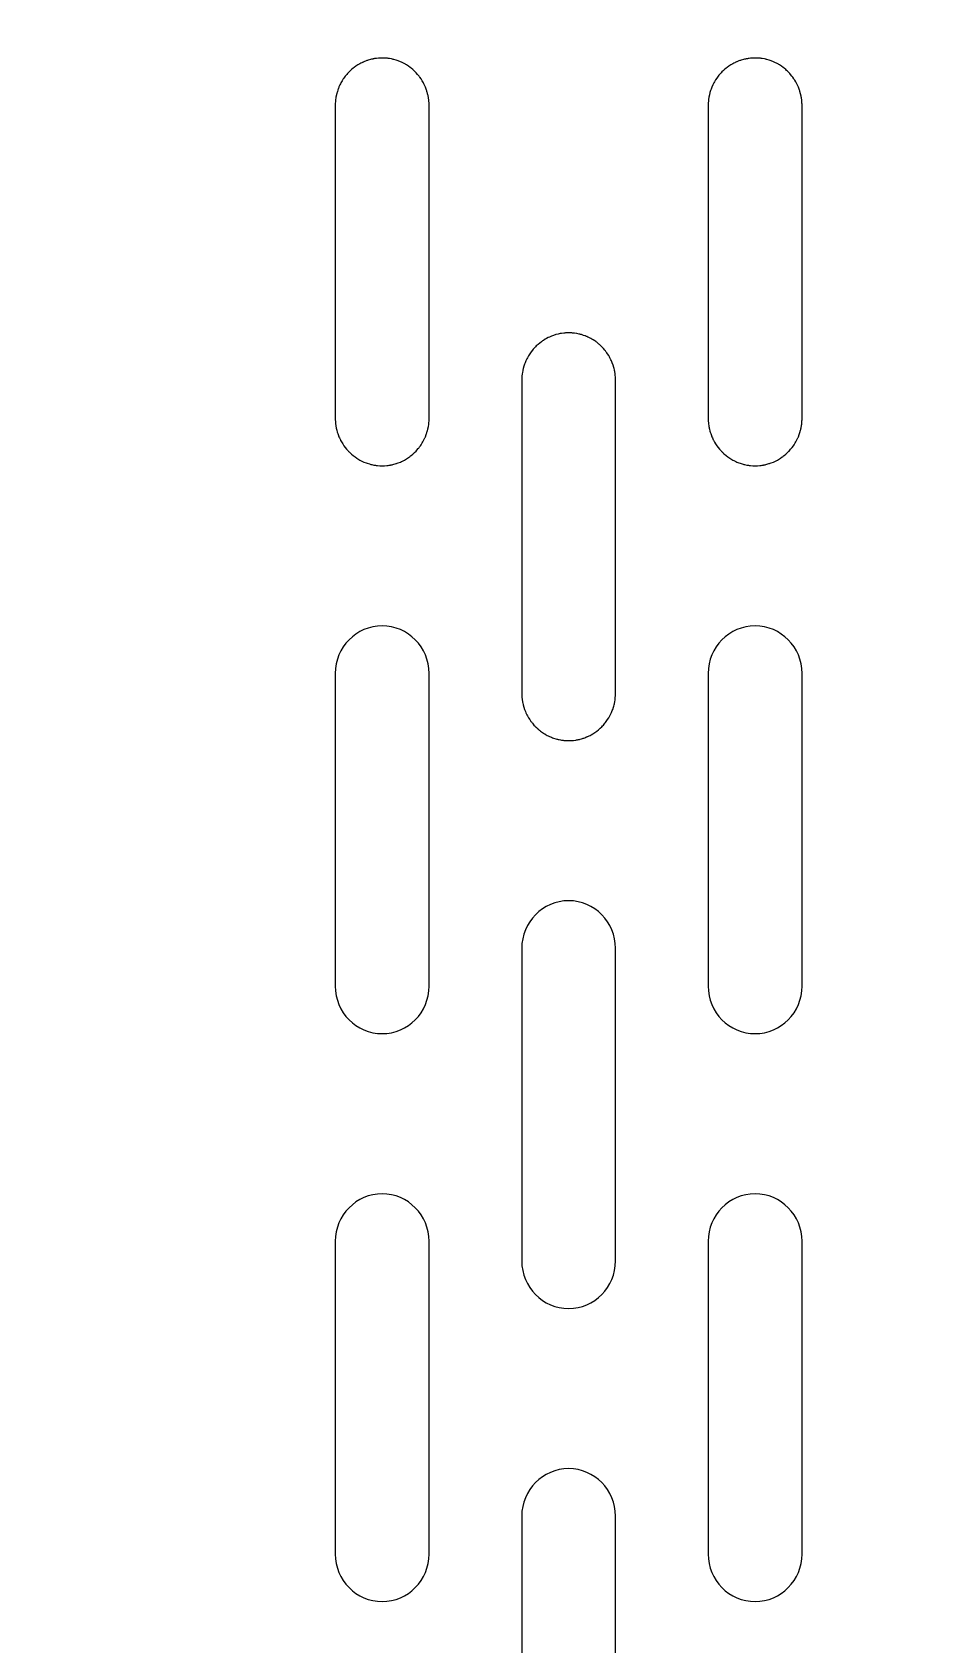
# Model space of a CAD drawing. Header units: millimetres. Extents: x -279 to 859, y -447 to 463.
# Drawn here: x 448.2 to 495.9, y 325.3 to 411.6 of the extents above; entities that cross this region are included whole.
import ezdxf

# ---------------------------------------------------------------- set-up
doc = ezdxf.new("R2010")
doc.units = ezdxf.units.MM
doc.header["$MEASUREMENT"] = 0
doc.layers.add('Layer 1', color=7, linetype='Continuous')

msp = doc.modelspace()

# ---------------------------------------------------------------- linework, layer by layer
at = {"layer": 'Layer 1', "color": 7}
for points, knots in [([(858.8, 463.286), (858.8, 463.286), (300, 463.286), (300, 463.286), (300, 463.286), (300, -430), (300, -430), (300, -430), (858.8, -430), (858.8, -430), (858.8, -430), (858.8, 463.286), (858.8, 463.286)], [0, 0, 0, 0, 0.25, 0.25, 0.25, 0.5, 0.5, 0.5, 0.75, 0.75, 0.75, 1, 1, 1, 1]), ([(466.931, 410.256), (466.931, 410.256), (467.053, 410.256), (467.053, 410.256), (467.075, 410.256), (467.097, 410.256), (467.127, 410.254), (467.127, 410.254), (467.248, 410.245), (467.248, 410.245), (467.276, 410.241), (467.3, 410.239), (467.319, 410.236), (467.332, 410.234), (467.352, 410.231), (467.381, 410.226), (467.381, 410.226), (467.501, 410.205), (467.501, 410.205), (467.501, 410.205), (467.558, 410.193), (467.558, 410.193), (467.579, 410.188), (467.601, 410.183), (467.629, 410.176), (467.629, 410.176), (467.742, 410.142), (467.742, 410.142), (467.742, 410.142), (467.86, 410.101), (467.86, 410.101), (467.86, 410.101), (467.974, 410.055), (467.974, 410.055), (467.974, 410.055), (468.032, 410.03), (468.032, 410.03), (468.032, 410.03), (468.139, 409.976), (468.139, 409.976), (468.139, 409.976), (468.24, 409.922), (468.24, 409.922), (468.261, 409.91), (468.28, 409.899), (468.304, 409.884), (468.304, 409.884), (468.4, 409.821), (468.4, 409.821), (468.4, 409.821), (468.5, 409.749), (468.5, 409.749), (468.5, 409.749), (468.549, 409.712), (468.549, 409.712), (468.549, 409.712), (468.64, 409.635), (468.64, 409.635), (468.64, 409.635), (468.686, 409.594), (468.686, 409.594), (468.686, 409.594), (468.73, 409.552), (468.73, 409.552), (468.73, 409.552), (468.815, 409.467), (468.815, 409.467), (468.815, 409.467), (468.895, 409.377), (468.895, 409.377), (468.895, 409.377), (468.934, 409.331), (468.934, 409.331), (468.934, 409.331), (468.971, 409.287), (468.971, 409.287), (468.987, 409.263), (469.001, 409.246), (469.014, 409.227), (469.014, 409.227), (469.08, 409.134), (469.08, 409.134), (469.08, 409.134), (469.146, 409.032), (469.146, 409.032), (469.146, 409.032), (469.205, 408.926), (469.205, 408.926), (469.205, 408.926), (469.235, 408.871), (469.235, 408.871), (469.235, 408.871), (469.287, 408.76), (469.287, 408.76), (469.287, 408.76), (469.313, 408.702), (469.313, 408.702), (469.313, 408.702), (469.357, 408.588), (469.357, 408.588), (469.357, 408.588), (469.379, 408.527), (469.379, 408.527), (469.386, 408.501), (469.392, 408.483), (469.398, 408.464), (469.398, 408.464), (469.414, 408.412), (469.414, 408.412), (469.422, 408.383), (469.427, 408.362), (469.432, 408.341), (469.432, 408.341), (469.445, 408.292), (469.445, 408.292), (469.451, 408.266), (469.455, 408.247), (469.459, 408.226), (469.463, 408.203), (469.469, 408.179), (469.472, 408.16), (469.475, 408.145), (469.478, 408.122), (469.482, 408.1), (469.485, 408.077), (469.488, 408.055), (469.491, 408.033), (469.493, 408.013), (469.496, 407.992), (469.498, 407.967), (469.498, 407.967), (469.508, 407.844), (469.508, 407.844), (469.508, 407.844), (469.51, 407.78), (469.51, 407.78), (469.51, 407.78), (469.511, 407.717), (469.511, 407.717), (469.511, 407.717), (469.511, 390.965), (469.511, 390.965), (469.511, 390.965), (469.51, 390.903), (469.51, 390.903), (469.509, 390.877), (469.509, 390.861), (469.508, 390.837), (469.508, 390.837), (469.498, 390.716), (469.498, 390.716), (469.497, 390.69), (469.493, 390.669), (469.49, 390.643), (469.49, 390.643), (469.471, 390.52), (469.471, 390.52), (469.471, 390.52), (469.447, 390.4), (469.447, 390.4), (469.44, 390.37), (469.434, 390.347), (469.43, 390.329), (469.427, 390.316), (469.42, 390.296), (469.414, 390.27), (469.414, 390.27), (469.398, 390.219), (469.398, 390.219), (469.393, 390.2), (469.386, 390.181), (469.379, 390.155), (469.379, 390.155), (469.357, 390.094), (469.357, 390.094), (469.357, 390.094), (469.313, 389.983), (469.313, 389.983), (469.301, 389.954), (469.293, 389.934), (469.283, 389.913), (469.283, 389.913), (469.235, 389.813), (469.235, 389.813), (469.235, 389.813), (469.176, 389.705), (469.176, 389.705), (469.176, 389.705), (469.146, 389.65), (469.146, 389.65), (469.146, 389.65), (469.08, 389.548), (469.08, 389.548), (469.08, 389.548), (469.047, 389.5), (469.047, 389.5), (469.03, 389.477), (469.016, 389.458), (469.004, 389.441), (469.004, 389.441), (468.976, 389.405), (468.976, 389.405), (468.961, 389.385), (468.947, 389.368), (468.931, 389.349), (468.931, 389.349), (468.857, 389.261), (468.857, 389.261), (468.857, 389.261), (468.815, 389.215), (468.815, 389.215), (468.815, 389.215), (468.729, 389.13), (468.729, 389.13), (468.729, 389.13), (468.641, 389.048), (468.641, 389.048), (468.641, 389.048), (468.55, 388.971), (468.55, 388.971), (468.53, 388.955), (468.513, 388.943), (468.496, 388.929), (468.496, 388.929), (468.452, 388.898), (468.452, 388.898), (468.452, 388.898), (468.4, 388.861), (468.4, 388.861), (468.4, 388.861), (468.3, 388.796), (468.3, 388.796), (468.3, 388.796), (468.246, 388.763), (468.246, 388.763), (468.246, 388.763), (468.193, 388.733), (468.193, 388.733), (468.193, 388.733), (468.087, 388.679), (468.087, 388.679), (468.087, 388.679), (468.032, 388.653), (468.032, 388.653), (468.032, 388.653), (467.974, 388.627), (467.974, 388.627), (467.974, 388.627), (467.86, 388.581), (467.86, 388.581), (467.86, 388.581), (467.804, 388.561), (467.804, 388.561), (467.778, 388.552), (467.757, 388.546), (467.738, 388.539), (467.738, 388.539), (467.685, 388.523), (467.685, 388.523), (467.685, 388.523), (467.624, 388.505), (467.624, 388.505), (467.624, 388.505), (467.568, 388.493), (467.568, 388.493), (467.54, 388.485), (467.515, 388.481), (467.497, 388.477), (467.479, 388.473), (467.455, 388.468), (467.437, 388.464), (467.421, 388.462), (467.396, 388.458), (467.372, 388.453), (467.372, 388.453), (467.316, 388.446), (467.316, 388.446), (467.316, 388.446), (467.252, 388.439), (467.252, 388.439), (467.252, 388.439), (467.127, 388.427), (467.127, 388.427), (467.127, 388.427), (467.061, 388.427), (467.061, 388.427), (467.061, 388.427), (466.996, 388.426), (466.996, 388.426), (466.996, 388.426), (466.932, 388.427), (466.932, 388.427), (466.907, 388.427), (466.891, 388.427), (466.866, 388.427), (466.866, 388.427), (466.745, 388.438), (466.745, 388.438), (466.721, 388.441), (466.701, 388.443), (466.681, 388.445), (466.656, 388.448), (466.632, 388.452), (466.608, 388.457), (466.608, 388.457), (466.552, 388.464), (466.552, 388.464), (466.552, 388.464), (466.49, 388.478), (466.49, 388.478), (466.49, 388.478), (466.434, 388.489), (466.434, 388.489), (466.408, 388.496), (466.385, 388.5), (466.362, 388.509), (466.362, 388.509), (466.309, 388.523), (466.309, 388.523), (466.309, 388.523), (466.192, 388.559), (466.192, 388.559), (466.192, 388.559), (466.131, 388.582), (466.131, 388.582), (466.131, 388.582), (466.018, 388.627), (466.018, 388.627), (466.018, 388.627), (465.905, 388.679), (465.905, 388.679), (465.905, 388.679), (465.8, 388.733), (465.8, 388.733), (465.8, 388.733), (465.696, 388.793), (465.696, 388.793), (465.673, 388.807), (465.653, 388.82), (465.635, 388.832), (465.635, 388.832), (465.541, 388.898), (465.541, 388.898), (465.541, 388.898), (465.445, 388.97), (465.445, 388.97), (465.445, 388.97), (465.352, 389.048), (465.352, 389.048), (465.352, 389.048), (465.31, 389.084), (465.31, 389.084), (465.293, 389.101), (465.274, 389.118), (465.257, 389.136), (465.257, 389.136), (465.222, 389.169), (465.222, 389.169), (465.204, 389.188), (465.188, 389.204), (465.173, 389.22), (465.173, 389.22), (465.136, 389.26), (465.136, 389.26), (465.119, 389.28), (465.106, 389.293), (465.093, 389.311), (465.093, 389.311), (465.02, 389.4), (465.02, 389.4), (465.02, 389.4), (464.949, 389.497), (464.949, 389.497), (464.949, 389.497), (464.88, 389.598), (464.88, 389.598), (464.88, 389.598), (464.848, 389.65), (464.848, 389.65), (464.848, 389.65), (464.789, 389.752), (464.789, 389.752), (464.777, 389.774), (464.767, 389.794), (464.756, 389.816), (464.756, 389.816), (464.706, 389.922), (464.706, 389.922), (464.706, 389.922), (464.681, 389.981), (464.681, 389.981), (464.681, 389.981), (464.636, 390.094), (464.636, 390.094), (464.636, 390.094), (464.615, 390.155), (464.615, 390.155), (464.606, 390.182), (464.599, 390.203), (464.592, 390.224), (464.592, 390.224), (464.562, 390.334), (464.562, 390.334), (464.562, 390.334), (464.547, 390.394), (464.547, 390.394), (464.541, 390.421), (464.535, 390.445), (464.533, 390.462), (464.529, 390.478), (464.525, 390.5), (464.52, 390.524), (464.518, 390.543), (464.514, 390.561), (464.511, 390.581), (464.507, 390.607), (464.503, 390.63), (464.502, 390.654), (464.502, 390.654), (464.49, 390.773), (464.49, 390.773), (464.49, 390.773), (464.482, 390.903), (464.482, 390.903), (464.482, 390.903), (464.482, 390.965), (464.482, 390.965), (464.482, 390.965), (464.482, 407.717), (464.482, 407.717), (464.482, 407.717), (464.482, 407.77), (464.482, 407.77), (464.482, 407.792), (464.484, 407.815), (464.485, 407.842), (464.485, 407.842), (464.49, 407.909), (464.49, 407.909), (464.49, 407.909), (464.494, 407.967), (464.494, 407.967), (464.497, 407.992), (464.499, 408.018), (464.503, 408.041), (464.503, 408.041), (464.511, 408.099), (464.511, 408.099), (464.511, 408.099), (464.522, 408.164), (464.522, 408.164), (464.522, 408.164), (464.546, 408.283), (464.546, 408.283), (464.551, 408.308), (464.557, 408.328), (464.561, 408.346), (464.566, 408.366), (464.571, 408.384), (464.578, 408.408), (464.578, 408.408), (464.595, 408.469), (464.595, 408.469), (464.595, 408.469), (464.614, 408.527), (464.614, 408.527), (464.622, 408.551), (464.628, 408.569), (464.638, 408.593), (464.638, 408.593), (464.654, 408.638), (464.654, 408.638), (464.663, 408.659), (464.672, 408.682), (464.683, 408.709), (464.683, 408.709), (464.731, 408.814), (464.731, 408.814), (464.731, 408.814), (464.758, 408.871), (464.758, 408.871), (464.758, 408.871), (464.788, 408.926), (464.788, 408.926), (464.788, 408.926), (464.848, 409.032), (464.848, 409.032), (464.848, 409.032), (464.913, 409.134), (464.913, 409.134), (464.913, 409.134), (464.947, 409.183), (464.947, 409.183), (464.947, 409.183), (465.02, 409.283), (465.02, 409.283), (465.02, 409.283), (465.096, 409.375), (465.096, 409.375), (465.096, 409.375), (465.134, 409.42), (465.134, 409.42), (465.153, 409.439), (465.168, 409.457), (465.184, 409.474), (465.184, 409.474), (465.262, 409.552), (465.262, 409.552), (465.262, 409.552), (465.307, 409.594), (465.307, 409.594), (465.307, 409.594), (465.353, 409.635), (465.353, 409.635), (465.353, 409.635), (465.445, 409.712), (465.445, 409.712), (465.445, 409.712), (465.493, 409.749), (465.493, 409.749), (465.493, 409.749), (465.591, 409.821), (465.591, 409.821), (465.591, 409.821), (465.694, 409.887), (465.694, 409.887), (465.694, 409.887), (465.798, 409.948), (465.798, 409.948), (465.798, 409.948), (465.852, 409.976), (465.852, 409.976), (465.852, 409.976), (465.901, 410.002), (465.901, 410.002), (465.925, 410.012), (465.949, 410.024), (465.964, 410.032), (465.976, 410.037), (465.995, 410.045), (466.021, 410.057), (466.021, 410.057), (466.131, 410.101), (466.131, 410.101), (466.131, 410.101), (466.182, 410.12), (466.182, 410.12), (466.202, 410.126), (466.222, 410.133), (466.251, 410.142), (466.251, 410.142), (466.369, 410.177), (466.369, 410.177), (466.369, 410.177), (466.425, 410.19), (466.425, 410.19), (466.446, 410.194), (466.467, 410.2), (466.488, 410.204), (466.51, 410.209), (466.533, 410.214), (466.554, 410.218), (466.575, 410.22), (466.595, 410.225), (466.614, 410.228), (466.638, 410.23), (466.661, 410.234), (466.685, 410.237), (466.685, 410.237), (466.803, 410.25), (466.803, 410.25), (466.803, 410.25), (466.866, 410.254), (466.866, 410.254), (466.866, 410.254), (466.931, 410.256), (466.931, 410.256)], [0, 0, 0, 0, 0.005208, 0.005208, 0.005208, 0.010417, 0.010417, 0.010417, 0.015625, 0.015625, 0.015625, 0.020833, 0.020833, 0.020833, 0.026042, 0.026042, 0.026042, 0.03125, 0.03125, 0.03125, 0.036458, 0.036458, 0.036458, 0.041667, 0.041667, 0.041667, 0.046875, 0.046875, 0.046875, 0.052083, 0.052083, 0.052083, 0.057292, 0.057292, 0.057292, 0.0625, 0.0625, 0.0625, 0.067708, 0.067708, 0.067708, 0.072917, 0.072917, 0.072917, 0.078125, 0.078125, 0.078125, 0.083333, 0.083333, 0.083333, 0.088542, 0.088542, 0.088542, 0.09375, 0.09375, 0.09375, 0.098958, 0.098958, 0.098958, 0.104167, 0.104167, 0.104167, 0.109375, 0.109375, 0.109375, 0.114583, 0.114583, 0.114583, 0.119792, 0.119792, 0.119792, 0.125, 0.125, 0.125, 0.130208, 0.130208, 0.130208, 0.135417, 0.135417, 0.135417, 0.140625, 0.140625, 0.140625, 0.145833, 0.145833, 0.145833, 0.151042, 0.151042, 0.151042, 0.15625, 0.15625, 0.15625, 0.161458, 0.161458, 0.161458, 0.166667, 0.166667, 0.166667, 0.171875, 0.171875, 0.171875, 0.177083, 0.177083, 0.177083, 0.182292, 0.182292, 0.182292, 0.1875, 0.1875, 0.1875, 0.192708, 0.192708, 0.192708, 0.197917, 0.197917, 0.197917, 0.203125, 0.203125, 0.203125, 0.208333, 0.208333, 0.208333, 0.213542, 0.213542, 0.213542, 0.21875, 0.21875, 0.21875, 0.223958, 0.223958, 0.223958, 0.229167, 0.229167, 0.229167, 0.234375, 0.234375, 0.234375, 0.239583, 0.239583, 0.239583, 0.244792, 0.244792, 0.244792, 0.25, 0.25, 0.25, 0.255208, 0.255208, 0.255208, 0.260417, 0.260417, 0.260417, 0.265625, 0.265625, 0.265625, 0.270833, 0.270833, 0.270833, 0.276042, 0.276042, 0.276042, 0.28125, 0.28125, 0.28125, 0.286458, 0.286458, 0.286458, 0.291667, 0.291667, 0.291667, 0.296875, 0.296875, 0.296875, 0.302083, 0.302083, 0.302083, 0.307292, 0.307292, 0.307292, 0.3125, 0.3125, 0.3125, 0.317708, 0.317708, 0.317708, 0.322917, 0.322917, 0.322917, 0.328125, 0.328125, 0.328125, 0.333333, 0.333333, 0.333333, 0.338542, 0.338542, 0.338542, 0.34375, 0.34375, 0.34375, 0.348958, 0.348958, 0.348958, 0.354167, 0.354167, 0.354167, 0.359375, 0.359375, 0.359375, 0.364583, 0.364583, 0.364583, 0.369792, 0.369792, 0.369792, 0.375, 0.375, 0.375, 0.380208, 0.380208, 0.380208, 0.385417, 0.385417, 0.385417, 0.390625, 0.390625, 0.390625, 0.395833, 0.395833, 0.395833, 0.401042, 0.401042, 0.401042, 0.40625, 0.40625, 0.40625, 0.411458, 0.411458, 0.411458, 0.416667, 0.416667, 0.416667, 0.421875, 0.421875, 0.421875, 0.427083, 0.427083, 0.427083, 0.432292, 0.432292, 0.432292, 0.4375, 0.4375, 0.4375, 0.442708, 0.442708, 0.442708, 0.447917, 0.447917, 0.447917, 0.453125, 0.453125, 0.453125, 0.458333, 0.458333, 0.458333, 0.463542, 0.463542, 0.463542, 0.46875, 0.46875, 0.46875, 0.473958, 0.473958, 0.473958, 0.479167, 0.479167, 0.479167, 0.484375, 0.484375, 0.484375, 0.489583, 0.489583, 0.489583, 0.494792, 0.494792, 0.494792, 0.5, 0.5, 0.5, 0.505208, 0.505208, 0.505208, 0.510417, 0.510417, 0.510417, 0.515625, 0.515625, 0.515625, 0.520833, 0.520833, 0.520833, 0.526042, 0.526042, 0.526042, 0.53125, 0.53125, 0.53125, 0.536458, 0.536458, 0.536458, 0.541667, 0.541667, 0.541667, 0.546875, 0.546875, 0.546875, 0.552083, 0.552083, 0.552083, 0.557292, 0.557292, 0.557292, 0.5625, 0.5625, 0.5625, 0.567708, 0.567708, 0.567708, 0.572917, 0.572917, 0.572917, 0.578125, 0.578125, 0.578125, 0.583333, 0.583333, 0.583333, 0.588542, 0.588542, 0.588542, 0.59375, 0.59375, 0.59375, 0.598958, 0.598958, 0.598958, 0.604167, 0.604167, 0.604167, 0.609375, 0.609375, 0.609375, 0.614583, 0.614583, 0.614583, 0.619792, 0.619792, 0.619792, 0.625, 0.625, 0.625, 0.630208, 0.630208, 0.630208, 0.635417, 0.635417, 0.635417, 0.640625, 0.640625, 0.640625, 0.645833, 0.645833, 0.645833, 0.651042, 0.651042, 0.651042, 0.65625, 0.65625, 0.65625, 0.661458, 0.661458, 0.661458, 0.666667, 0.666667, 0.666667, 0.671875, 0.671875, 0.671875, 0.677083, 0.677083, 0.677083, 0.682292, 0.682292, 0.682292, 0.6875, 0.6875, 0.6875, 0.692708, 0.692708, 0.692708, 0.697917, 0.697917, 0.697917, 0.703125, 0.703125, 0.703125, 0.708333, 0.708333, 0.708333, 0.713542, 0.713542, 0.713542, 0.71875, 0.71875, 0.71875, 0.723958, 0.723958, 0.723958, 0.729167, 0.729167, 0.729167, 0.734375, 0.734375, 0.734375, 0.739583, 0.739583, 0.739583, 0.744792, 0.744792, 0.744792, 0.75, 0.75, 0.75, 0.755208, 0.755208, 0.755208, 0.760417, 0.760417, 0.760417, 0.765625, 0.765625, 0.765625, 0.770833, 0.770833, 0.770833, 0.776042, 0.776042, 0.776042, 0.78125, 0.78125, 0.78125, 0.786458, 0.786458, 0.786458, 0.791667, 0.791667, 0.791667, 0.796875, 0.796875, 0.796875, 0.802083, 0.802083, 0.802083, 0.807292, 0.807292, 0.807292, 0.8125, 0.8125, 0.8125, 0.817708, 0.817708, 0.817708, 0.822917, 0.822917, 0.822917, 0.828125, 0.828125, 0.828125, 0.833333, 0.833333, 0.833333, 0.838542, 0.838542, 0.838542, 0.84375, 0.84375, 0.84375, 0.848958, 0.848958, 0.848958, 0.854167, 0.854167, 0.854167, 0.859375, 0.859375, 0.859375, 0.864583, 0.864583, 0.864583, 0.869792, 0.869792, 0.869792, 0.875, 0.875, 0.875, 0.880208, 0.880208, 0.880208, 0.885417, 0.885417, 0.885417, 0.890625, 0.890625, 0.890625, 0.895833, 0.895833, 0.895833, 0.901042, 0.901042, 0.901042, 0.90625, 0.90625, 0.90625, 0.911458, 0.911458, 0.911458, 0.916667, 0.916667, 0.916667, 0.921875, 0.921875, 0.921875, 0.927083, 0.927083, 0.927083, 0.932292, 0.932292, 0.932292, 0.9375, 0.9375, 0.9375, 0.942708, 0.942708, 0.942708, 0.947917, 0.947917, 0.947917, 0.953125, 0.953125, 0.953125, 0.958333, 0.958333, 0.958333, 0.963542, 0.963542, 0.963542, 0.96875, 0.96875, 0.96875, 0.973958, 0.973958, 0.973958, 0.979167, 0.979167, 0.979167, 0.984375, 0.984375, 0.984375, 0.989583, 0.989583, 0.989583, 0.994792, 0.994792, 0.994792, 1, 1, 1, 1]), ([(486.915, 410.256), (486.915, 410.256), (487.037, 410.256), (487.037, 410.256), (487.058, 410.256), (487.081, 410.256), (487.111, 410.254), (487.111, 410.254), (487.232, 410.245), (487.232, 410.245), (487.261, 410.241), (487.285, 410.239), (487.303, 410.236), (487.316, 410.234), (487.338, 410.23), (487.365, 410.226), (487.365, 410.226), (487.486, 410.205), (487.486, 410.205), (487.486, 410.205), (487.546, 410.193), (487.546, 410.193), (487.567, 410.187), (487.587, 410.182), (487.613, 410.176), (487.613, 410.176), (487.726, 410.142), (487.726, 410.142), (487.726, 410.142), (487.786, 410.122), (487.786, 410.122), (487.786, 410.122), (487.846, 410.101), (487.846, 410.101), (487.846, 410.101), (487.959, 410.055), (487.959, 410.055), (487.959, 410.055), (488.07, 410.006), (488.07, 410.006), (488.07, 410.006), (488.125, 409.976), (488.125, 409.976), (488.125, 409.976), (488.225, 409.922), (488.225, 409.922), (488.247, 409.909), (488.269, 409.897), (488.292, 409.883), (488.292, 409.883), (488.385, 409.821), (488.385, 409.821), (488.385, 409.821), (488.483, 409.749), (488.483, 409.749), (488.483, 409.749), (488.533, 409.712), (488.533, 409.712), (488.533, 409.712), (488.624, 409.635), (488.624, 409.635), (488.624, 409.635), (488.669, 409.594), (488.669, 409.594), (488.669, 409.594), (488.715, 409.552), (488.715, 409.552), (488.715, 409.552), (488.799, 409.469), (488.799, 409.469), (488.799, 409.469), (488.84, 409.422), (488.84, 409.422), (488.84, 409.422), (488.881, 409.375), (488.881, 409.375), (488.881, 409.375), (488.954, 409.287), (488.954, 409.287), (488.972, 409.263), (488.984, 409.246), (488.998, 409.227), (488.998, 409.227), (489.06, 409.141), (489.06, 409.141), (489.073, 409.12), (489.088, 409.1), (489.101, 409.079), (489.101, 409.079), (489.16, 408.978), (489.16, 408.978), (489.16, 408.978), (489.219, 408.871), (489.219, 408.871), (489.219, 408.871), (489.271, 408.76), (489.271, 408.76), (489.271, 408.76), (489.296, 408.702), (489.296, 408.702), (489.296, 408.702), (489.341, 408.588), (489.341, 408.588), (489.341, 408.588), (489.362, 408.527), (489.362, 408.527), (489.37, 408.506), (489.374, 408.491), (489.382, 408.469), (489.382, 408.469), (489.415, 408.347), (489.415, 408.347), (489.415, 408.347), (489.43, 408.288), (489.43, 408.288), (489.435, 408.266), (489.439, 408.247), (489.443, 408.226), (489.449, 408.203), (489.453, 408.179), (489.455, 408.16), (489.458, 408.148), (489.461, 408.127), (489.466, 408.1), (489.47, 408.074), (489.473, 408.053), (489.475, 408.039), (489.477, 408.021), (489.479, 407.997), (489.482, 407.967), (489.482, 407.967), (489.491, 407.844), (489.491, 407.844), (489.491, 407.844), (489.494, 407.78), (489.494, 407.78), (489.494, 407.78), (489.495, 407.717), (489.495, 407.717), (489.495, 407.717), (489.495, 390.965), (489.495, 390.965), (489.495, 390.965), (489.494, 390.912), (489.494, 390.912), (489.494, 390.888), (489.493, 390.868), (489.491, 390.837), (489.491, 390.837), (489.482, 390.716), (489.482, 390.716), (489.479, 390.687), (489.477, 390.662), (489.475, 390.643), (489.473, 390.629), (489.47, 390.608), (489.465, 390.58), (489.465, 390.58), (489.443, 390.457), (489.443, 390.457), (489.443, 390.457), (489.431, 390.399), (489.431, 390.399), (489.425, 390.375), (489.421, 390.355), (489.414, 390.329), (489.414, 390.329), (489.382, 390.215), (489.382, 390.215), (489.382, 390.215), (489.362, 390.155), (489.362, 390.155), (489.362, 390.155), (489.341, 390.094), (489.341, 390.094), (489.341, 390.094), (489.298, 389.983), (489.298, 389.983), (489.286, 389.954), (489.276, 389.934), (489.267, 389.913), (489.267, 389.913), (489.219, 389.813), (489.219, 389.813), (489.219, 389.813), (489.161, 389.705), (489.161, 389.705), (489.161, 389.705), (489.129, 389.65), (489.129, 389.65), (489.129, 389.65), (489.064, 389.548), (489.064, 389.548), (489.064, 389.548), (489.029, 389.497), (489.029, 389.497), (489.029, 389.497), (488.957, 389.4), (488.957, 389.4), (488.957, 389.4), (488.881, 389.307), (488.881, 389.307), (488.881, 389.307), (488.84, 389.26), (488.84, 389.26), (488.84, 389.26), (488.799, 389.215), (488.799, 389.215), (488.781, 389.197), (488.768, 389.182), (488.752, 389.168), (488.752, 389.168), (488.713, 389.13), (488.713, 389.13), (488.713, 389.13), (488.626, 389.048), (488.626, 389.048), (488.626, 389.048), (488.535, 388.971), (488.535, 388.971), (488.514, 388.955), (488.497, 388.943), (488.48, 388.929), (488.48, 388.929), (488.436, 388.898), (488.436, 388.898), (488.436, 388.898), (488.335, 388.827), (488.335, 388.827), (488.335, 388.827), (488.283, 388.795), (488.283, 388.795), (488.283, 388.795), (488.177, 388.733), (488.177, 388.733), (488.177, 388.733), (488.072, 388.679), (488.072, 388.679), (488.072, 388.679), (487.959, 388.627), (487.959, 388.627), (487.959, 388.627), (487.846, 388.582), (487.846, 388.582), (487.846, 388.582), (487.786, 388.56), (487.786, 388.56), (487.76, 388.551), (487.741, 388.545), (487.721, 388.539), (487.721, 388.539), (487.668, 388.523), (487.668, 388.523), (487.668, 388.523), (487.551, 388.493), (487.551, 388.493), (487.522, 388.485), (487.499, 388.48), (487.482, 388.477), (487.464, 388.473), (487.439, 388.468), (487.422, 388.464), (487.405, 388.462), (487.38, 388.458), (487.357, 388.453), (487.357, 388.453), (487.3, 388.446), (487.3, 388.446), (487.3, 388.446), (487.236, 388.439), (487.236, 388.439), (487.236, 388.439), (487.111, 388.427), (487.111, 388.427), (487.111, 388.427), (487.046, 388.427), (487.046, 388.427), (487.046, 388.427), (486.981, 388.426), (486.981, 388.426), (486.981, 388.426), (486.915, 388.427), (486.915, 388.427), (486.891, 388.427), (486.874, 388.427), (486.85, 388.427), (486.85, 388.427), (486.729, 388.438), (486.729, 388.438), (486.705, 388.441), (486.684, 388.443), (486.665, 388.445), (486.641, 388.448), (486.616, 388.452), (486.591, 388.457), (486.591, 388.457), (486.536, 388.464), (486.536, 388.464), (486.536, 388.464), (486.42, 388.489), (486.42, 388.489), (486.392, 388.496), (486.369, 388.5), (486.346, 388.509), (486.346, 388.509), (486.292, 388.523), (486.292, 388.523), (486.292, 388.523), (486.176, 388.559), (486.176, 388.559), (486.176, 388.559), (486.116, 388.581), (486.116, 388.581), (486.116, 388.581), (486.003, 388.627), (486.003, 388.627), (486.003, 388.627), (485.945, 388.653), (485.945, 388.653), (485.945, 388.653), (485.837, 388.706), (485.837, 388.706), (485.837, 388.706), (485.782, 388.733), (485.782, 388.733), (485.782, 388.733), (485.68, 388.794), (485.68, 388.794), (485.653, 388.81), (485.636, 388.821), (485.619, 388.832), (485.619, 388.832), (485.525, 388.898), (485.525, 388.898), (485.525, 388.898), (485.43, 388.97), (485.43, 388.97), (485.43, 388.97), (485.336, 389.048), (485.336, 389.048), (485.336, 389.048), (485.294, 389.084), (485.294, 389.084), (485.275, 389.101), (485.255, 389.121), (485.24, 389.137), (485.24, 389.137), (485.207, 389.168), (485.207, 389.168), (485.191, 389.185), (485.179, 389.198), (485.161, 389.218), (485.161, 389.218), (485.124, 389.256), (485.124, 389.256), (485.109, 389.275), (485.092, 389.292), (485.077, 389.311), (485.077, 389.311), (485.003, 389.4), (485.003, 389.4), (485.003, 389.4), (484.932, 389.497), (484.932, 389.497), (484.932, 389.497), (484.864, 389.601), (484.864, 389.601), (484.864, 389.601), (484.805, 389.697), (484.805, 389.697), (484.793, 389.718), (484.782, 389.737), (484.769, 389.762), (484.756, 389.785), (484.746, 389.805), (484.739, 389.82), (484.739, 389.82), (484.69, 389.922), (484.69, 389.922), (484.69, 389.922), (484.664, 389.981), (484.664, 389.981), (484.664, 389.981), (484.621, 390.094), (484.621, 390.094), (484.621, 390.094), (484.599, 390.151), (484.599, 390.151), (484.59, 390.181), (484.584, 390.2), (484.578, 390.219), (484.578, 390.219), (484.562, 390.274), (484.562, 390.274), (484.562, 390.274), (484.532, 390.391), (484.532, 390.391), (484.525, 390.421), (484.519, 390.445), (484.516, 390.462), (484.513, 390.477), (484.51, 390.496), (484.506, 390.516), (484.502, 390.54), (484.498, 390.565), (484.494, 390.59), (484.494, 390.59), (484.487, 390.645), (484.487, 390.645), (484.487, 390.645), (484.479, 390.711), (484.479, 390.711), (484.479, 390.711), (484.47, 390.84), (484.47, 390.84), (484.47, 390.84), (484.466, 390.965), (484.466, 390.965), (484.466, 390.965), (484.466, 407.717), (484.466, 407.717), (484.466, 407.717), (484.467, 407.77), (484.467, 407.77), (484.467, 407.792), (484.468, 407.815), (484.47, 407.844), (484.47, 407.844), (484.478, 407.967), (484.478, 407.967), (484.481, 407.991), (484.483, 408.013), (484.487, 408.039), (484.487, 408.039), (484.506, 408.163), (484.506, 408.163), (484.506, 408.163), (484.53, 408.283), (484.53, 408.283), (484.536, 408.308), (484.54, 408.328), (484.547, 408.35), (484.547, 408.35), (484.562, 408.408), (484.562, 408.408), (484.562, 408.408), (484.597, 408.525), (484.597, 408.525), (484.606, 408.551), (484.614, 408.569), (484.621, 408.59), (484.621, 408.59), (484.664, 408.702), (484.664, 408.702), (484.664, 408.702), (484.716, 408.816), (484.716, 408.816), (484.716, 408.816), (484.771, 408.925), (484.771, 408.925), (484.771, 408.925), (484.802, 408.98), (484.802, 408.98), (484.802, 408.98), (484.864, 409.083), (484.864, 409.083), (484.864, 409.083), (484.931, 409.183), (484.931, 409.183), (484.931, 409.183), (485.004, 409.283), (485.004, 409.283), (485.004, 409.283), (485.043, 409.331), (485.043, 409.331), (485.043, 409.331), (485.12, 409.422), (485.12, 409.422), (485.12, 409.422), (485.161, 409.467), (485.161, 409.467), (485.161, 409.467), (485.205, 409.511), (485.205, 409.511), (485.205, 409.511), (485.29, 409.594), (485.29, 409.594), (485.29, 409.594), (485.337, 409.635), (485.337, 409.635), (485.337, 409.635), (485.429, 409.712), (485.429, 409.712), (485.429, 409.712), (485.477, 409.749), (485.477, 409.749), (485.477, 409.749), (485.575, 409.821), (485.575, 409.821), (485.575, 409.821), (485.679, 409.887), (485.679, 409.887), (485.679, 409.887), (485.782, 409.948), (485.782, 409.948), (485.782, 409.948), (485.837, 409.976), (485.837, 409.976), (485.837, 409.976), (485.887, 410.002), (485.887, 410.002), (485.908, 410.012), (485.928, 410.023), (485.95, 410.032), (485.967, 410.04), (485.985, 410.048), (486.007, 410.058), (486.007, 410.058), (486.116, 410.101), (486.116, 410.101), (486.116, 410.101), (486.168, 410.12), (486.168, 410.12), (486.188, 410.126), (486.207, 410.133), (486.235, 410.142), (486.235, 410.142), (486.353, 410.177), (486.353, 410.177), (486.353, 410.177), (486.409, 410.19), (486.409, 410.19), (486.431, 410.194), (486.452, 410.2), (486.473, 410.204), (486.498, 410.21), (486.522, 410.214), (486.54, 410.218), (486.552, 410.22), (486.573, 410.223), (486.599, 410.228), (486.627, 410.231), (486.647, 410.235), (486.669, 410.237), (486.669, 410.237), (486.725, 410.244), (486.725, 410.244), (486.725, 410.244), (486.85, 410.254), (486.85, 410.254), (486.85, 410.254), (486.915, 410.256), (486.915, 410.256)], [0, 0, 0, 0, 0.005435, 0.005435, 0.005435, 0.01087, 0.01087, 0.01087, 0.016304, 0.016304, 0.016304, 0.021739, 0.021739, 0.021739, 0.027174, 0.027174, 0.027174, 0.032609, 0.032609, 0.032609, 0.038043, 0.038043, 0.038043, 0.043478, 0.043478, 0.043478, 0.048913, 0.048913, 0.048913, 0.054348, 0.054348, 0.054348, 0.059783, 0.059783, 0.059783, 0.065217, 0.065217, 0.065217, 0.070652, 0.070652, 0.070652, 0.076087, 0.076087, 0.076087, 0.081522, 0.081522, 0.081522, 0.086957, 0.086957, 0.086957, 0.092391, 0.092391, 0.092391, 0.097826, 0.097826, 0.097826, 0.103261, 0.103261, 0.103261, 0.108696, 0.108696, 0.108696, 0.11413, 0.11413, 0.11413, 0.119565, 0.119565, 0.119565, 0.125, 0.125, 0.125, 0.130435, 0.130435, 0.130435, 0.13587, 0.13587, 0.13587, 0.141304, 0.141304, 0.141304, 0.146739, 0.146739, 0.146739, 0.152174, 0.152174, 0.152174, 0.157609, 0.157609, 0.157609, 0.163043, 0.163043, 0.163043, 0.168478, 0.168478, 0.168478, 0.173913, 0.173913, 0.173913, 0.179348, 0.179348, 0.179348, 0.184783, 0.184783, 0.184783, 0.190217, 0.190217, 0.190217, 0.195652, 0.195652, 0.195652, 0.201087, 0.201087, 0.201087, 0.206522, 0.206522, 0.206522, 0.211957, 0.211957, 0.211957, 0.217391, 0.217391, 0.217391, 0.222826, 0.222826, 0.222826, 0.228261, 0.228261, 0.228261, 0.233696, 0.233696, 0.233696, 0.23913, 0.23913, 0.23913, 0.244565, 0.244565, 0.244565, 0.25, 0.25, 0.25, 0.255435, 0.255435, 0.255435, 0.26087, 0.26087, 0.26087, 0.266304, 0.266304, 0.266304, 0.271739, 0.271739, 0.271739, 0.277174, 0.277174, 0.277174, 0.282609, 0.282609, 0.282609, 0.288043, 0.288043, 0.288043, 0.293478, 0.293478, 0.293478, 0.298913, 0.298913, 0.298913, 0.304348, 0.304348, 0.304348, 0.309783, 0.309783, 0.309783, 0.315217, 0.315217, 0.315217, 0.320652, 0.320652, 0.320652, 0.326087, 0.326087, 0.326087, 0.331522, 0.331522, 0.331522, 0.336957, 0.336957, 0.336957, 0.342391, 0.342391, 0.342391, 0.347826, 0.347826, 0.347826, 0.353261, 0.353261, 0.353261, 0.358696, 0.358696, 0.358696, 0.36413, 0.36413, 0.36413, 0.369565, 0.369565, 0.369565, 0.375, 0.375, 0.375, 0.380435, 0.380435, 0.380435, 0.38587, 0.38587, 0.38587, 0.391304, 0.391304, 0.391304, 0.396739, 0.396739, 0.396739, 0.402174, 0.402174, 0.402174, 0.407609, 0.407609, 0.407609, 0.413043, 0.413043, 0.413043, 0.418478, 0.418478, 0.418478, 0.423913, 0.423913, 0.423913, 0.429348, 0.429348, 0.429348, 0.434783, 0.434783, 0.434783, 0.440217, 0.440217, 0.440217, 0.445652, 0.445652, 0.445652, 0.451087, 0.451087, 0.451087, 0.456522, 0.456522, 0.456522, 0.461957, 0.461957, 0.461957, 0.467391, 0.467391, 0.467391, 0.472826, 0.472826, 0.472826, 0.478261, 0.478261, 0.478261, 0.483696, 0.483696, 0.483696, 0.48913, 0.48913, 0.48913, 0.494565, 0.494565, 0.494565, 0.5, 0.5, 0.5, 0.505435, 0.505435, 0.505435, 0.51087, 0.51087, 0.51087, 0.516304, 0.516304, 0.516304, 0.521739, 0.521739, 0.521739, 0.527174, 0.527174, 0.527174, 0.532609, 0.532609, 0.532609, 0.538043, 0.538043, 0.538043, 0.543478, 0.543478, 0.543478, 0.548913, 0.548913, 0.548913, 0.554348, 0.554348, 0.554348, 0.559783, 0.559783, 0.559783, 0.565217, 0.565217, 0.565217, 0.570652, 0.570652, 0.570652, 0.576087, 0.576087, 0.576087, 0.581522, 0.581522, 0.581522, 0.586957, 0.586957, 0.586957, 0.592391, 0.592391, 0.592391, 0.597826, 0.597826, 0.597826, 0.603261, 0.603261, 0.603261, 0.608696, 0.608696, 0.608696, 0.61413, 0.61413, 0.61413, 0.619565, 0.619565, 0.619565, 0.625, 0.625, 0.625, 0.630435, 0.630435, 0.630435, 0.63587, 0.63587, 0.63587, 0.641304, 0.641304, 0.641304, 0.646739, 0.646739, 0.646739, 0.652174, 0.652174, 0.652174, 0.657609, 0.657609, 0.657609, 0.663043, 0.663043, 0.663043, 0.668478, 0.668478, 0.668478, 0.673913, 0.673913, 0.673913, 0.679348, 0.679348, 0.679348, 0.684783, 0.684783, 0.684783, 0.690217, 0.690217, 0.690217, 0.695652, 0.695652, 0.695652, 0.701087, 0.701087, 0.701087, 0.706522, 0.706522, 0.706522, 0.711957, 0.711957, 0.711957, 0.717391, 0.717391, 0.717391, 0.722826, 0.722826, 0.722826, 0.728261, 0.728261, 0.728261, 0.733696, 0.733696, 0.733696, 0.73913, 0.73913, 0.73913, 0.744565, 0.744565, 0.744565, 0.75, 0.75, 0.75, 0.755435, 0.755435, 0.755435, 0.76087, 0.76087, 0.76087, 0.766304, 0.766304, 0.766304, 0.771739, 0.771739, 0.771739, 0.777174, 0.777174, 0.777174, 0.782609, 0.782609, 0.782609, 0.788043, 0.788043, 0.788043, 0.793478, 0.793478, 0.793478, 0.798913, 0.798913, 0.798913, 0.804348, 0.804348, 0.804348, 0.809783, 0.809783, 0.809783, 0.815217, 0.815217, 0.815217, 0.820652, 0.820652, 0.820652, 0.826087, 0.826087, 0.826087, 0.831522, 0.831522, 0.831522, 0.836957, 0.836957, 0.836957, 0.842391, 0.842391, 0.842391, 0.847826, 0.847826, 0.847826, 0.853261, 0.853261, 0.853261, 0.858696, 0.858696, 0.858696, 0.86413, 0.86413, 0.86413, 0.869565, 0.869565, 0.869565, 0.875, 0.875, 0.875, 0.880435, 0.880435, 0.880435, 0.88587, 0.88587, 0.88587, 0.891304, 0.891304, 0.891304, 0.896739, 0.896739, 0.896739, 0.902174, 0.902174, 0.902174, 0.907609, 0.907609, 0.907609, 0.913043, 0.913043, 0.913043, 0.918478, 0.918478, 0.918478, 0.923913, 0.923913, 0.923913, 0.929348, 0.929348, 0.929348, 0.934783, 0.934783, 0.934783, 0.940217, 0.940217, 0.940217, 0.945652, 0.945652, 0.945652, 0.951087, 0.951087, 0.951087, 0.956522, 0.956522, 0.956522, 0.961957, 0.961957, 0.961957, 0.967391, 0.967391, 0.967391, 0.972826, 0.972826, 0.972826, 0.978261, 0.978261, 0.978261, 0.983696, 0.983696, 0.983696, 0.98913, 0.98913, 0.98913, 0.994565, 0.994565, 0.994565, 1, 1, 1, 1]), ([(476.923, 395.541), (476.923, 395.541), (477.051, 395.542), (477.051, 395.542), (477.078, 395.539), (477.094, 395.539), (477.116, 395.538), (477.145, 395.538), (477.166, 395.538), (477.187, 395.534), (477.187, 395.534), (477.24, 395.529), (477.24, 395.529), (477.265, 395.527), (477.284, 395.526), (477.31, 395.521), (477.31, 395.521), (477.432, 395.501), (477.432, 395.501), (477.432, 395.501), (477.551, 395.479), (477.551, 395.479), (477.581, 395.47), (477.605, 395.465), (477.625, 395.46), (477.625, 395.46), (477.676, 395.445), (477.676, 395.445), (477.676, 395.445), (477.792, 395.408), (477.792, 395.408), (477.792, 395.408), (477.85, 395.387), (477.85, 395.387), (477.876, 395.378), (477.895, 395.371), (477.915, 395.362), (477.928, 395.357), (477.944, 395.351), (477.966, 395.341), (477.966, 395.341), (478.024, 395.316), (478.024, 395.316), (478.024, 395.316), (478.076, 395.289), (478.076, 395.289), (478.099, 395.279), (478.117, 395.27), (478.136, 395.259), (478.136, 395.259), (478.186, 395.234), (478.186, 395.234), (478.186, 395.234), (478.239, 395.205), (478.239, 395.205), (478.259, 395.192), (478.275, 395.181), (478.295, 395.17), (478.295, 395.17), (478.393, 395.107), (478.393, 395.107), (478.393, 395.107), (478.441, 395.072), (478.441, 395.072), (478.459, 395.06), (478.474, 395.05), (478.493, 395.035), (478.493, 395.035), (478.537, 395), (478.537, 395), (478.557, 394.984), (478.573, 394.972), (478.588, 394.958), (478.603, 394.946), (478.617, 394.933), (478.635, 394.919), (478.635, 394.919), (478.675, 394.882), (478.675, 394.882), (478.693, 394.865), (478.705, 394.853), (478.719, 394.841), (478.731, 394.828), (478.745, 394.816), (478.764, 394.797), (478.764, 394.797), (478.809, 394.751), (478.809, 394.751), (478.826, 394.73), (478.837, 394.719), (478.85, 394.705), (478.85, 394.705), (478.928, 394.615), (478.928, 394.615), (478.928, 394.615), (478.961, 394.573), (478.961, 394.573), (478.976, 394.554), (478.99, 394.534), (479.004, 394.515), (479.004, 394.515), (479.036, 394.471), (479.036, 394.471), (479.036, 394.471), (479.073, 394.418), (479.073, 394.418), (479.073, 394.418), (479.136, 394.321), (479.136, 394.321), (479.147, 394.3), (479.156, 394.284), (479.169, 394.263), (479.169, 394.263), (479.198, 394.209), (479.198, 394.209), (479.198, 394.209), (479.253, 394.102), (479.253, 394.102), (479.253, 394.102), (479.279, 394.045), (479.279, 394.045), (479.279, 394.045), (479.328, 393.931), (479.328, 393.931), (479.328, 393.931), (479.369, 393.814), (479.369, 393.814), (479.369, 393.814), (479.406, 393.694), (479.406, 393.694), (479.406, 393.694), (479.422, 393.633), (479.422, 393.633), (479.422, 393.633), (479.439, 393.57), (479.439, 393.57), (479.444, 393.544), (479.447, 393.528), (479.451, 393.512), (479.456, 393.492), (479.459, 393.472), (479.463, 393.453), (479.467, 393.429), (479.471, 393.404), (479.474, 393.384), (479.476, 393.371), (479.478, 393.352), (479.482, 393.326), (479.486, 393.297), (479.488, 393.278), (479.49, 393.254), (479.49, 393.254), (479.495, 393.191), (479.495, 393.191), (479.495, 393.191), (479.501, 393.064), (479.501, 393.064), (479.501, 393.064), (479.503, 393.004), (479.503, 393.004), (479.503, 393.004), (479.503, 376.251), (479.503, 376.251), (479.503, 376.251), (479.502, 376.196), (479.502, 376.196), (479.501, 376.17), (479.5, 376.144), (479.499, 376.118), (479.499, 376.118), (479.49, 376), (479.49, 376), (479.488, 375.976), (479.486, 375.956), (479.482, 375.929), (479.479, 375.908), (479.477, 375.89), (479.474, 375.868), (479.474, 375.868), (479.463, 375.805), (479.463, 375.805), (479.463, 375.805), (479.438, 375.682), (479.438, 375.682), (479.438, 375.682), (479.422, 375.62), (479.422, 375.62), (479.422, 375.62), (479.406, 375.558), (479.406, 375.558), (479.406, 375.558), (479.388, 375.497), (479.388, 375.497), (479.388, 375.497), (479.35, 375.381), (479.35, 375.381), (479.35, 375.381), (479.327, 375.321), (479.327, 375.321), (479.327, 375.321), (479.279, 375.209), (479.279, 375.209), (479.279, 375.209), (479.253, 375.153), (479.253, 375.153), (479.253, 375.153), (479.198, 375.043), (479.198, 375.043), (479.198, 375.043), (479.137, 374.936), (479.137, 374.936), (479.137, 374.936), (479.071, 374.833), (479.071, 374.833), (479.071, 374.833), (479, 374.732), (479, 374.732), (479, 374.732), (478.967, 374.688), (478.967, 374.688), (478.955, 374.673), (478.943, 374.658), (478.926, 374.636), (478.926, 374.636), (478.848, 374.546), (478.848, 374.546), (478.848, 374.546), (478.807, 374.501), (478.807, 374.501), (478.807, 374.501), (478.764, 374.456), (478.764, 374.456), (478.764, 374.456), (478.679, 374.375), (478.679, 374.375), (478.679, 374.375), (478.632, 374.332), (478.632, 374.332), (478.632, 374.332), (478.586, 374.294), (478.586, 374.294), (478.586, 374.294), (478.492, 374.217), (478.492, 374.217), (478.492, 374.217), (478.449, 374.186), (478.449, 374.186), (478.431, 374.173), (478.41, 374.158), (478.389, 374.144), (478.389, 374.144), (478.29, 374.08), (478.29, 374.08), (478.29, 374.08), (478.188, 374.02), (478.188, 374.02), (478.188, 374.02), (478.134, 373.991), (478.134, 373.991), (478.134, 373.991), (478.082, 373.966), (478.082, 373.966), (478.063, 373.955), (478.046, 373.947), (478.02, 373.936), (477.996, 373.925), (477.979, 373.917), (477.962, 373.911), (477.962, 373.911), (477.91, 373.889), (477.91, 373.889), (477.91, 373.889), (477.85, 373.866), (477.85, 373.866), (477.85, 373.866), (477.801, 373.848), (477.801, 373.848), (477.782, 373.842), (477.762, 373.834), (477.736, 373.826), (477.736, 373.826), (477.676, 373.808), (477.676, 373.808), (477.676, 373.808), (477.613, 373.791), (477.613, 373.791), (477.613, 373.791), (477.565, 373.777), (477.565, 373.777), (477.545, 373.773), (477.52, 373.768), (477.496, 373.763), (477.476, 373.759), (477.456, 373.755), (477.431, 373.75), (477.409, 373.746), (477.393, 373.744), (477.369, 373.74), (477.369, 373.74), (477.246, 373.724), (477.246, 373.724), (477.246, 373.724), (477.182, 373.718), (477.182, 373.718), (477.182, 373.718), (477.054, 373.712), (477.054, 373.712), (477.054, 373.712), (476.988, 373.711), (476.988, 373.711), (476.988, 373.711), (476.931, 373.712), (476.931, 373.712), (476.906, 373.712), (476.879, 373.713), (476.853, 373.714), (476.853, 373.714), (476.795, 373.718), (476.795, 373.718), (476.795, 373.718), (476.737, 373.724), (476.737, 373.724), (476.711, 373.725), (476.686, 373.729), (476.666, 373.733), (476.652, 373.734), (476.633, 373.736), (476.606, 373.74), (476.606, 373.74), (476.544, 373.75), (476.544, 373.75), (476.544, 373.75), (476.48, 373.764), (476.48, 373.764), (476.48, 373.764), (476.423, 373.776), (476.423, 373.776), (476.401, 373.782), (476.383, 373.787), (476.359, 373.792), (476.359, 373.792), (476.3, 373.808), (476.3, 373.808), (476.3, 373.808), (476.183, 373.844), (476.183, 373.844), (476.183, 373.844), (476.125, 373.866), (476.125, 373.866), (476.125, 373.866), (476.067, 373.889), (476.067, 373.889), (476.067, 373.889), (475.954, 373.937), (475.954, 373.937), (475.954, 373.937), (475.899, 373.963), (475.899, 373.963), (475.899, 373.963), (475.843, 373.991), (475.843, 373.991), (475.843, 373.991), (475.789, 374.02), (475.789, 374.02), (475.789, 374.02), (475.742, 374.046), (475.742, 374.046), (475.722, 374.059), (475.701, 374.071), (475.681, 374.082), (475.681, 374.082), (475.633, 374.113), (475.633, 374.113), (475.633, 374.113), (475.536, 374.18), (475.536, 374.18), (475.536, 374.18), (475.485, 374.217), (475.485, 374.217), (475.485, 374.217), (475.441, 374.253), (475.441, 374.253), (475.419, 374.269), (475.4, 374.284), (475.383, 374.3), (475.383, 374.3), (475.299, 374.373), (475.299, 374.373), (475.299, 374.373), (475.26, 374.409), (475.26, 374.409), (475.242, 374.426), (475.225, 374.444), (475.208, 374.461), (475.208, 374.461), (475.13, 374.544), (475.13, 374.544), (475.13, 374.544), (475.088, 374.592), (475.088, 374.592), (475.088, 374.592), (475.048, 374.64), (475.048, 374.64), (475.048, 374.64), (475.013, 374.683), (475.013, 374.683), (474.998, 374.703), (474.984, 374.722), (474.97, 374.739), (474.97, 374.739), (474.905, 374.833), (474.905, 374.833), (474.905, 374.833), (474.839, 374.936), (474.839, 374.936), (474.839, 374.936), (474.779, 375.041), (474.779, 375.041), (474.779, 375.041), (474.75, 375.097), (474.75, 375.097), (474.75, 375.097), (474.697, 375.206), (474.697, 375.206), (474.697, 375.206), (474.672, 375.267), (474.672, 375.267), (474.672, 375.267), (474.628, 375.379), (474.628, 375.379), (474.628, 375.379), (474.588, 375.499), (474.588, 375.499), (474.588, 375.499), (474.554, 375.62), (474.554, 375.62), (474.554, 375.62), (474.526, 375.737), (474.526, 375.737), (474.52, 375.766), (474.516, 375.791), (474.513, 375.808), (474.51, 375.826), (474.506, 375.85), (474.503, 375.868), (474.5, 375.887), (474.497, 375.91), (474.494, 375.935), (474.492, 375.956), (474.489, 375.976), (474.487, 376), (474.487, 376), (474.477, 376.123), (474.477, 376.123), (474.477, 376.123), (474.475, 376.19), (474.475, 376.19), (474.475, 376.19), (474.474, 376.251), (474.474, 376.251), (474.474, 376.251), (474.474, 393.004), (474.474, 393.004), (474.474, 393.004), (474.475, 393.057), (474.475, 393.057), (474.475, 393.077), (474.476, 393.1), (474.477, 393.131), (474.477, 393.131), (474.487, 393.254), (474.487, 393.254), (474.489, 393.278), (474.492, 393.297), (474.494, 393.325), (474.494, 393.325), (474.513, 393.445), (474.513, 393.445), (474.513, 393.445), (474.525, 393.511), (474.525, 393.511), (474.525, 393.511), (474.537, 393.566), (474.537, 393.566), (474.543, 393.591), (474.549, 393.616), (474.556, 393.642), (474.556, 393.642), (474.588, 393.754), (474.588, 393.754), (474.588, 393.754), (474.627, 393.87), (474.627, 393.87), (474.636, 393.897), (474.644, 393.917), (474.652, 393.936), (474.652, 393.936), (474.672, 393.987), (474.672, 393.987), (474.672, 393.987), (474.697, 394.046), (474.697, 394.046), (474.697, 394.046), (474.75, 394.155), (474.75, 394.155), (474.75, 394.155), (474.779, 394.212), (474.779, 394.212), (474.779, 394.212), (474.839, 394.317), (474.839, 394.317), (474.839, 394.317), (474.905, 394.419), (474.905, 394.419), (474.905, 394.419), (474.975, 394.52), (474.975, 394.52), (474.975, 394.52), (475.048, 394.615), (475.048, 394.615), (475.048, 394.615), (475.088, 394.662), (475.088, 394.662), (475.088, 394.662), (475.13, 394.709), (475.13, 394.709), (475.13, 394.709), (475.211, 394.795), (475.211, 394.795), (475.211, 394.795), (475.256, 394.838), (475.256, 394.838), (475.256, 394.838), (475.295, 394.877), (475.295, 394.877), (475.313, 394.894), (475.331, 394.907), (475.348, 394.925), (475.348, 394.925), (475.436, 394.998), (475.436, 394.998), (475.436, 394.998), (475.531, 395.069), (475.531, 395.069), (475.554, 395.086), (475.573, 395.099), (475.59, 395.11), (475.59, 395.11), (475.633, 395.14), (475.633, 395.14), (475.633, 395.14), (475.731, 395.2), (475.731, 395.2), (475.754, 395.213), (475.775, 395.226), (475.796, 395.237), (475.796, 395.237), (475.899, 395.289), (475.899, 395.289), (475.899, 395.289), (475.954, 395.317), (475.954, 395.317), (475.954, 395.317), (476.067, 395.365), (476.067, 395.365), (476.067, 395.365), (476.125, 395.387), (476.125, 395.387), (476.125, 395.387), (476.183, 395.408), (476.183, 395.408), (476.183, 395.408), (476.3, 395.445), (476.3, 395.445), (476.3, 395.445), (476.421, 395.476), (476.421, 395.476), (476.421, 395.476), (476.535, 395.501), (476.535, 395.501), (476.561, 395.506), (476.587, 395.51), (476.613, 395.514), (476.613, 395.514), (476.733, 395.529), (476.733, 395.529), (476.733, 395.529), (476.788, 395.534), (476.788, 395.534), (476.815, 395.538), (476.841, 395.538), (476.866, 395.538), (476.866, 395.538), (476.923, 395.541), (476.923, 395.541)], [0, 0, 0, 0, 0.005051, 0.005051, 0.005051, 0.010101, 0.010101, 0.010101, 0.015152, 0.015152, 0.015152, 0.020202, 0.020202, 0.020202, 0.025253, 0.025253, 0.025253, 0.030303, 0.030303, 0.030303, 0.035354, 0.035354, 0.035354, 0.040404, 0.040404, 0.040404, 0.045455, 0.045455, 0.045455, 0.050505, 0.050505, 0.050505, 0.055556, 0.055556, 0.055556, 0.060606, 0.060606, 0.060606, 0.065657, 0.065657, 0.065657, 0.070707, 0.070707, 0.070707, 0.075758, 0.075758, 0.075758, 0.080808, 0.080808, 0.080808, 0.085859, 0.085859, 0.085859, 0.090909, 0.090909, 0.090909, 0.09596, 0.09596, 0.09596, 0.10101, 0.10101, 0.10101, 0.106061, 0.106061, 0.106061, 0.111111, 0.111111, 0.111111, 0.116162, 0.116162, 0.116162, 0.121212, 0.121212, 0.121212, 0.126263, 0.126263, 0.126263, 0.131313, 0.131313, 0.131313, 0.136364, 0.136364, 0.136364, 0.141414, 0.141414, 0.141414, 0.146465, 0.146465, 0.146465, 0.151515, 0.151515, 0.151515, 0.156566, 0.156566, 0.156566, 0.161616, 0.161616, 0.161616, 0.166667, 0.166667, 0.166667, 0.171717, 0.171717, 0.171717, 0.176768, 0.176768, 0.176768, 0.181818, 0.181818, 0.181818, 0.186869, 0.186869, 0.186869, 0.191919, 0.191919, 0.191919, 0.19697, 0.19697, 0.19697, 0.20202, 0.20202, 0.20202, 0.207071, 0.207071, 0.207071, 0.212121, 0.212121, 0.212121, 0.217172, 0.217172, 0.217172, 0.222222, 0.222222, 0.222222, 0.227273, 0.227273, 0.227273, 0.232323, 0.232323, 0.232323, 0.237374, 0.237374, 0.237374, 0.242424, 0.242424, 0.242424, 0.247475, 0.247475, 0.247475, 0.252525, 0.252525, 0.252525, 0.257576, 0.257576, 0.257576, 0.262626, 0.262626, 0.262626, 0.267677, 0.267677, 0.267677, 0.272727, 0.272727, 0.272727, 0.277778, 0.277778, 0.277778, 0.282828, 0.282828, 0.282828, 0.287879, 0.287879, 0.287879, 0.292929, 0.292929, 0.292929, 0.29798, 0.29798, 0.29798, 0.30303, 0.30303, 0.30303, 0.308081, 0.308081, 0.308081, 0.313131, 0.313131, 0.313131, 0.318182, 0.318182, 0.318182, 0.323232, 0.323232, 0.323232, 0.328283, 0.328283, 0.328283, 0.333333, 0.333333, 0.333333, 0.338384, 0.338384, 0.338384, 0.343434, 0.343434, 0.343434, 0.348485, 0.348485, 0.348485, 0.353535, 0.353535, 0.353535, 0.358586, 0.358586, 0.358586, 0.363636, 0.363636, 0.363636, 0.368687, 0.368687, 0.368687, 0.373737, 0.373737, 0.373737, 0.378788, 0.378788, 0.378788, 0.383838, 0.383838, 0.383838, 0.388889, 0.388889, 0.388889, 0.393939, 0.393939, 0.393939, 0.39899, 0.39899, 0.39899, 0.40404, 0.40404, 0.40404, 0.409091, 0.409091, 0.409091, 0.414141, 0.414141, 0.414141, 0.419192, 0.419192, 0.419192, 0.424242, 0.424242, 0.424242, 0.429293, 0.429293, 0.429293, 0.434343, 0.434343, 0.434343, 0.439394, 0.439394, 0.439394, 0.444444, 0.444444, 0.444444, 0.449495, 0.449495, 0.449495, 0.454545, 0.454545, 0.454545, 0.459596, 0.459596, 0.459596, 0.464646, 0.464646, 0.464646, 0.469697, 0.469697, 0.469697, 0.474747, 0.474747, 0.474747, 0.479798, 0.479798, 0.479798, 0.484848, 0.484848, 0.484848, 0.489899, 0.489899, 0.489899, 0.494949, 0.494949, 0.494949, 0.5, 0.5, 0.5, 0.505051, 0.505051, 0.505051, 0.510101, 0.510101, 0.510101, 0.515152, 0.515152, 0.515152, 0.520202, 0.520202, 0.520202, 0.525253, 0.525253, 0.525253, 0.530303, 0.530303, 0.530303, 0.535354, 0.535354, 0.535354, 0.540404, 0.540404, 0.540404, 0.545455, 0.545455, 0.545455, 0.550505, 0.550505, 0.550505, 0.555556, 0.555556, 0.555556, 0.560606, 0.560606, 0.560606, 0.565657, 0.565657, 0.565657, 0.570707, 0.570707, 0.570707, 0.575758, 0.575758, 0.575758, 0.580808, 0.580808, 0.580808, 0.585859, 0.585859, 0.585859, 0.590909, 0.590909, 0.590909, 0.59596, 0.59596, 0.59596, 0.60101, 0.60101, 0.60101, 0.606061, 0.606061, 0.606061, 0.611111, 0.611111, 0.611111, 0.616162, 0.616162, 0.616162, 0.621212, 0.621212, 0.621212, 0.626263, 0.626263, 0.626263, 0.631313, 0.631313, 0.631313, 0.636364, 0.636364, 0.636364, 0.641414, 0.641414, 0.641414, 0.646465, 0.646465, 0.646465, 0.651515, 0.651515, 0.651515, 0.656566, 0.656566, 0.656566, 0.661616, 0.661616, 0.661616, 0.666667, 0.666667, 0.666667, 0.671717, 0.671717, 0.671717, 0.676768, 0.676768, 0.676768, 0.681818, 0.681818, 0.681818, 0.686869, 0.686869, 0.686869, 0.691919, 0.691919, 0.691919, 0.69697, 0.69697, 0.69697, 0.70202, 0.70202, 0.70202, 0.707071, 0.707071, 0.707071, 0.712121, 0.712121, 0.712121, 0.717172, 0.717172, 0.717172, 0.722222, 0.722222, 0.722222, 0.727273, 0.727273, 0.727273, 0.732323, 0.732323, 0.732323, 0.737374, 0.737374, 0.737374, 0.742424, 0.742424, 0.742424, 0.747475, 0.747475, 0.747475, 0.752525, 0.752525, 0.752525, 0.757576, 0.757576, 0.757576, 0.762626, 0.762626, 0.762626, 0.767677, 0.767677, 0.767677, 0.772727, 0.772727, 0.772727, 0.777778, 0.777778, 0.777778, 0.782828, 0.782828, 0.782828, 0.787879, 0.787879, 0.787879, 0.792929, 0.792929, 0.792929, 0.79798, 0.79798, 0.79798, 0.80303, 0.80303, 0.80303, 0.808081, 0.808081, 0.808081, 0.813131, 0.813131, 0.813131, 0.818182, 0.818182, 0.818182, 0.823232, 0.823232, 0.823232, 0.828283, 0.828283, 0.828283, 0.833333, 0.833333, 0.833333, 0.838384, 0.838384, 0.838384, 0.843434, 0.843434, 0.843434, 0.848485, 0.848485, 0.848485, 0.853535, 0.853535, 0.853535, 0.858586, 0.858586, 0.858586, 0.863636, 0.863636, 0.863636, 0.868687, 0.868687, 0.868687, 0.873737, 0.873737, 0.873737, 0.878788, 0.878788, 0.878788, 0.883838, 0.883838, 0.883838, 0.888889, 0.888889, 0.888889, 0.893939, 0.893939, 0.893939, 0.89899, 0.89899, 0.89899, 0.90404, 0.90404, 0.90404, 0.909091, 0.909091, 0.909091, 0.914141, 0.914141, 0.914141, 0.919192, 0.919192, 0.919192, 0.924242, 0.924242, 0.924242, 0.929293, 0.929293, 0.929293, 0.934343, 0.934343, 0.934343, 0.939394, 0.939394, 0.939394, 0.944444, 0.944444, 0.944444, 0.949495, 0.949495, 0.949495, 0.954545, 0.954545, 0.954545, 0.959596, 0.959596, 0.959596, 0.964646, 0.964646, 0.964646, 0.969697, 0.969697, 0.969697, 0.974747, 0.974747, 0.974747, 0.979798, 0.979798, 0.979798, 0.984848, 0.984848, 0.984848, 0.989899, 0.989899, 0.989899, 0.994949, 0.994949, 0.994949, 1, 1, 1, 1]), ([(466.996, 379.851), (468.38, 379.851), (469.511, 378.71), (469.511, 377.308), (469.511, 377.308), (469.511, 360.564), (469.511, 360.564), (469.511, 359.163), (468.38, 358.021), (466.996, 358.021), (465.612, 358.021), (464.482, 359.163), (464.482, 360.564), (464.482, 360.564), (464.482, 377.308), (464.482, 377.308), (464.482, 378.71), (465.612, 379.851), (466.996, 379.851)], [0, 0, 0, 0, 0.166667, 0.166667, 0.166667, 0.333333, 0.333333, 0.333333, 0.5, 0.5, 0.5, 0.666667, 0.666667, 0.666667, 0.833333, 0.833333, 0.833333, 1, 1, 1, 1]), ([(486.98, 379.851), (488.364, 379.851), (489.495, 378.71), (489.495, 377.308), (489.495, 377.308), (489.495, 360.564), (489.495, 360.564), (489.495, 359.163), (488.364, 358.021), (486.981, 358.021), (485.597, 358.021), (484.466, 359.163), (484.466, 360.564), (484.466, 360.564), (484.466, 377.308), (484.466, 377.308), (484.466, 378.71), (485.596, 379.851), (486.98, 379.851)], [0, 0, 0, 0, 0.166667, 0.166667, 0.166667, 0.333333, 0.333333, 0.333333, 0.5, 0.5, 0.5, 0.666667, 0.666667, 0.666667, 0.833333, 0.833333, 0.833333, 1, 1, 1, 1]), ([(476.988, 365.137), (478.373, 365.137), (479.503, 363.994), (479.503, 362.593), (479.503, 362.593), (479.503, 345.85), (479.503, 345.85), (479.503, 344.449), (478.373, 343.305), (476.988, 343.305), (475.604, 343.305), (474.474, 344.449), (474.474, 345.85), (474.474, 345.85), (474.474, 362.593), (474.474, 362.593), (474.474, 363.994), (475.604, 365.137), (476.988, 365.137)], [0, 0, 0, 0, 0.166667, 0.166667, 0.166667, 0.333333, 0.333333, 0.333333, 0.5, 0.5, 0.5, 0.666667, 0.666667, 0.666667, 0.833333, 0.833333, 0.833333, 1, 1, 1, 1]), ([(466.996, 349.446), (468.38, 349.446), (469.511, 348.303), (469.511, 346.904), (469.511, 346.904), (469.511, 330.159), (469.511, 330.159), (469.511, 328.758), (468.38, 327.616), (466.996, 327.616), (465.612, 327.616), (464.482, 328.758), (464.482, 330.159), (464.482, 330.159), (464.482, 346.904), (464.482, 346.904), (464.482, 348.302), (465.612, 349.446), (466.996, 349.446)], [0, 0, 0, 0, 0.166667, 0.166667, 0.166667, 0.333333, 0.333333, 0.333333, 0.5, 0.5, 0.5, 0.666667, 0.666667, 0.666667, 0.833333, 0.833333, 0.833333, 1, 1, 1, 1]), ([(486.98, 349.446), (488.364, 349.446), (489.495, 348.303), (489.495, 346.904), (489.495, 346.904), (489.495, 330.159), (489.495, 330.159), (489.495, 328.758), (488.364, 327.616), (486.981, 327.616), (485.597, 327.616), (484.466, 328.758), (484.466, 330.159), (484.466, 330.159), (484.466, 346.904), (484.466, 346.904), (484.466, 348.302), (485.596, 349.446), (486.98, 349.446)], [0, 0, 0, 0, 0.166667, 0.166667, 0.166667, 0.333333, 0.333333, 0.333333, 0.5, 0.5, 0.5, 0.666667, 0.666667, 0.666667, 0.833333, 0.833333, 0.833333, 1, 1, 1, 1]), ([(476.988, 334.733), (478.373, 334.733), (479.503, 333.588), (479.503, 332.188), (479.503, 332.188), (479.503, 315.444), (479.503, 315.444), (479.503, 314.043), (478.373, 312.9), (476.988, 312.9), (475.604, 312.9), (474.474, 314.043), (474.474, 315.444), (474.474, 315.444), (474.474, 332.188), (474.474, 332.188), (474.474, 333.588), (475.604, 334.733), (476.988, 334.733)], [0, 0, 0, 0, 0.166667, 0.166667, 0.166667, 0.333333, 0.333333, 0.333333, 0.5, 0.5, 0.5, 0.666667, 0.666667, 0.666667, 0.833333, 0.833333, 0.833333, 1, 1, 1, 1])]:
    msp.add_open_spline(points, degree=3, knots=knots, dxfattribs=at)

doc.saveas('drawing.dxf')
